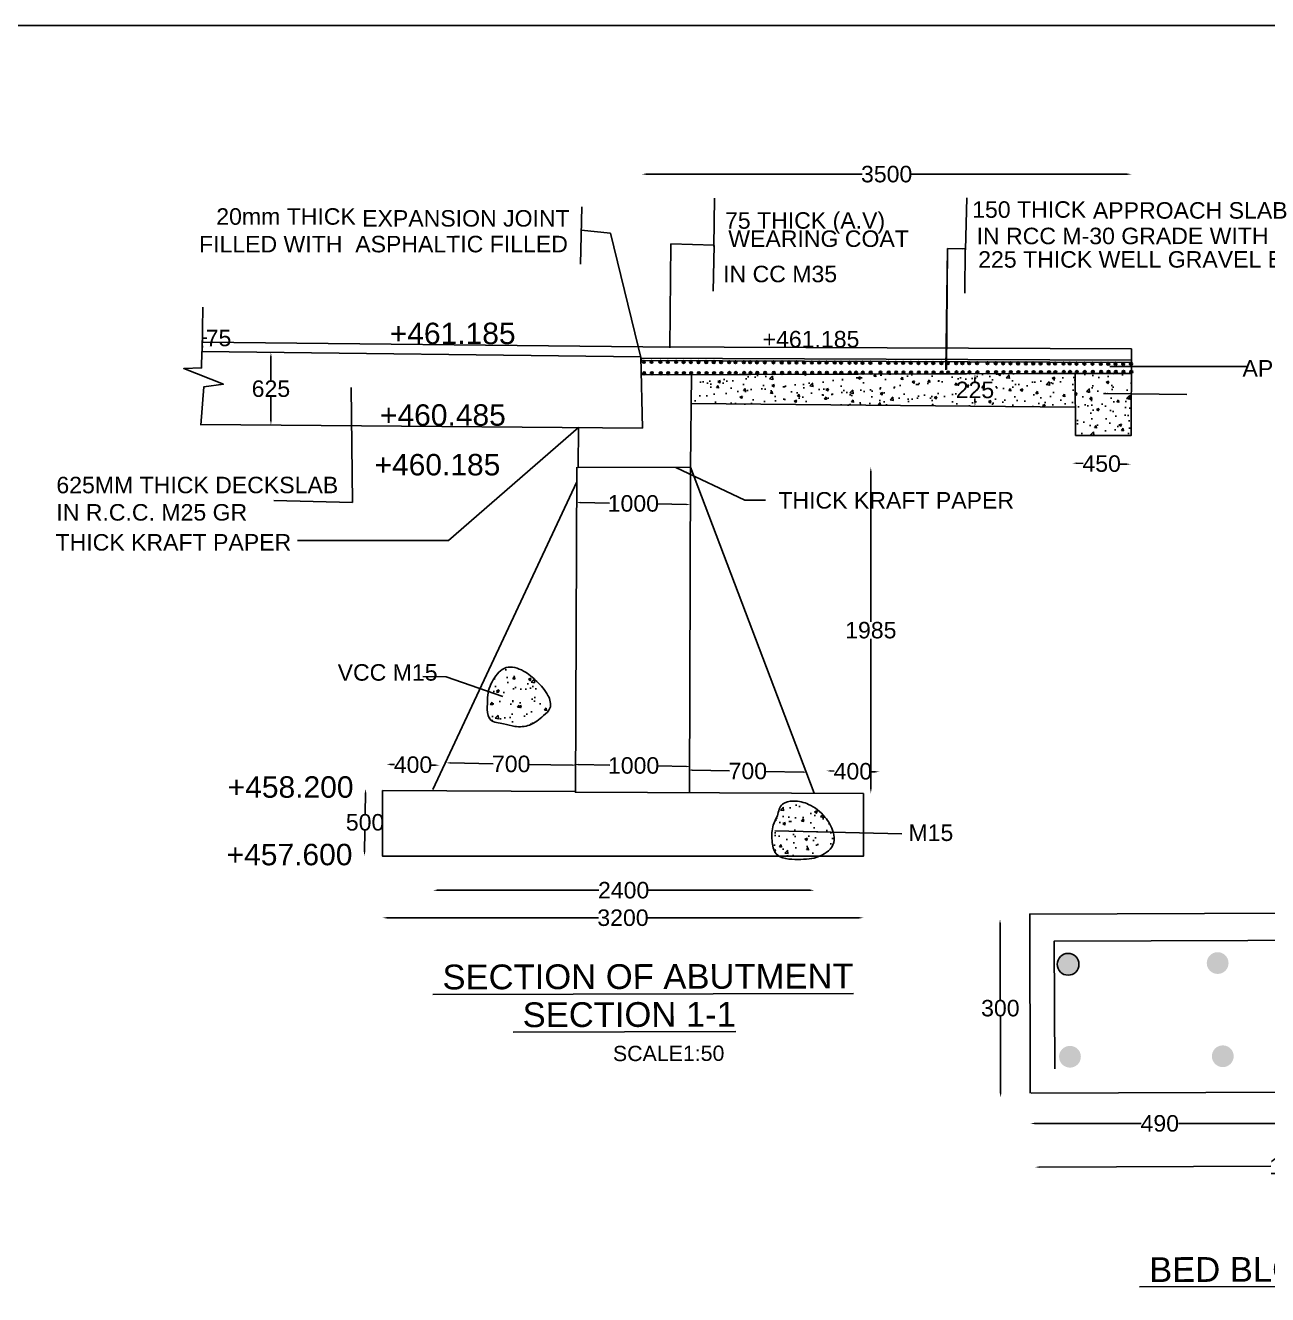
# Model space of a CAD drawing. Header units: inches. Extents: x 297824 to 324792, y -174349 to -157519.
# Drawn here: x 305351 to 312879, y -165212 to -157519 of the extents above; entities that cross this region are included whole.
import ezdxf

# ---------------------------------------------------------------- set-up
doc = ezdxf.new("R2010")
doc.units = ezdxf.units.IN
doc.header["$MEASUREMENT"] = 0
for name, color, linetype in [('BOX & TEXT', 7, 'Continuous'), ('DRAWING', 7, 'Continuous'), ('TEXT', 7, 'Continuous')]:
    doc.layers.add(name, color=color, linetype=linetype)
doc.styles.get("Standard").update_dxf_attribs({"font": 'arial.ttf'})
doc.dimstyles.new('ST100', dxfattribs={"dimtxt": 100, "dimasz": 25, "dimexe": 0, "dimexo": 300, "dimgap": 0.09, "dimtad": 0, "dimtih": 1, "dimtoh": 1, "dimdec": 0, "dimzin": 0, "dimdsep": 46, "dimtxsty": 'Standard', "dimcen": 0, "dimse1": 1, "dimse2": 1, "dimadec": 0, "dimazin": 0, "dimtfac": 1, "dimtdec": 0, "dimtofl": 0, "dimtmove": 0, "dimatfit": 3, "dimfxl": 2000, "dimtolj": 1, "dimtzin": 0, "dimarcsym": 0})

# ---------------------------------------------------------------- blocks, each defined once
blk = doc.blocks.new('*D50')
at = {"layer": 'Defpoints', "color": 0, "ltscale": 0.4, "transparency": 16777216}
for p in [(307539.3, -162005), (307860.7, -162003.3), (307860.6, -162010.8)]:
    blk.add_point(p, dxfattribs=at)
at = {"layer": 'DRAWING', "color": 0, "lineweight": -2, "ltscale": 0.4, "transparency": 16777216}
for p, q in [((307564.4, -161998), (307587.7, -161998.4)), ((307835.7, -162002.9), (307812.5, -162002.5))]:
    blk.add_line(p, q, dxfattribs=at)
at = {"layer": 'DRAWING', "color": 0, "ltscale": 0.4, "transparency": 16777216}
for points in [[(307564.5, -161993.8), (307564.3, -162002.2), (307539.4, -161997.6)], [(307835.8, -161998.7), (307835.6, -162007.1), (307860.7, -162003.3)]]:
    blk.add_solid(points, dxfattribs=at)
at = {"layer": 'DRAWING', "color": 0, "ltscale": 0.4, "transparency": 16777216, "insert": (307700.1, -162000.4), "char_height": 100, "attachment_point": 5}
blk.add_mtext('\\A1;400', dxfattribs=at)
blk = doc.blocks.new('*D51')
at = {"layer": 'Defpoints', "color": 0, "ltscale": 0.4, "transparency": 16777216}
for p in [(310204.8, -162045.1), (310526.1, -162050.9), (310526.2, -162043.4)]:
    blk.add_point(p, dxfattribs=at)
at = {"layer": 'DRAWING', "color": 0, "lineweight": -2, "ltscale": 0.4, "transparency": 16777216}
for p, q in [((310229.9, -162038.1), (310253.1, -162038.5)), ((310501.2, -162043), (310477.9, -162042.5))]:
    blk.add_line(p, q, dxfattribs=at)
at = {"layer": 'DRAWING', "color": 0, "ltscale": 0.4, "transparency": 16777216}
for points in [[(310230, -162033.9), (310229.8, -162042.2), (310204.9, -162037.6)], [(310501.3, -162038.8), (310501.1, -162047.1), (310526.2, -162043.4)]]:
    blk.add_solid(points, dxfattribs=at)
at = {"layer": 'DRAWING', "color": 0, "ltscale": 0.4, "transparency": 16777216, "insert": (310365.5, -162040.5), "char_height": 100, "attachment_point": 5}
blk.add_mtext('\\A1;400', dxfattribs=at)
blk = doc.blocks.new('*D52')
at = {"layer": 'Defpoints', "color": 0, "ltscale": 0.4}
for p in [(307899.6, -162003.1), (308690.4, -162003.1), (308689.7, -162038.5)]:
    blk.add_point(p, dxfattribs=at)
at = {"layer": 'DRAWING', "color": 0, "lineweight": -2, "ltscale": 0.4}
for p, q in [((307924.9, -161989.4), (308185.1, -161994)), ((308665.4, -162002.7), (308405.1, -161998))]:
    blk.add_line(p, q, dxfattribs=at)
at = {"layer": 'DRAWING', "color": 0, "ltscale": 0.4}
for points in [[(307925, -161985.2), (307924.8, -161993.5), (307899.9, -161988.9)], [(308665.4, -161998.5), (308665.3, -162006.9), (308690.4, -162003.1)]]:
    blk.add_solid(points, dxfattribs=at)
at = {"layer": 'DRAWING', "color": 0, "ltscale": 0.4, "insert": (308295.1, -161996), "char_height": 100, "attachment_point": 5}
blk.add_mtext('\\A1;700', dxfattribs=at)
blk = doc.blocks.new('*D53')
at = {"layer": 'Defpoints', "color": 0, "ltscale": 0.4, "transparency": 16777216}
for p in [(308677.6, -161934.8), (309382.7, -161965.2), (309381.9, -162011.6)]:
    blk.add_point(p, dxfattribs=at)
at = {"layer": 'DRAWING', "color": 0, "lineweight": -2, "ltscale": 0.4, "transparency": 16777216}
for p, q in [((308701.5, -161999.3), (308892.4, -162002.8)), ((309356.9, -162011.1), (309181.4, -162008))]:
    blk.add_line(p, q, dxfattribs=at)
at = {"layer": 'DRAWING', "color": 0, "ltscale": 0.4, "transparency": 16777216}
for points in [[(308701.6, -161995.2), (308701.4, -162003.5), (308676.5, -161998.9)], [(309357, -162007), (309356.8, -162015.3), (309381.9, -162011.6)]]:
    blk.add_solid(points, dxfattribs=at)
at = {"layer": 'DRAWING', "color": 0, "ltscale": 0.4, "transparency": 16777216, "insert": (309036.9, -162005.4), "char_height": 100, "attachment_point": 5}
blk.add_mtext('\\A1;1000', dxfattribs=at)
blk = doc.blocks.new('*D54')
at = {"layer": 'Defpoints', "color": 0, "ltscale": 0.4}
for p in [(309368, -161996.8), (310090.4, -162045.3), (310091, -162013.4)]:
    blk.add_point(p, dxfattribs=at)
at = {"layer": 'DRAWING', "color": 0, "lineweight": -2, "ltscale": 0.4}
for p, q in [((309392.3, -162032.7), (309618.9, -162036.8)), ((310065.4, -162044.8), (309838.9, -162040.7))]:
    blk.add_line(p, q, dxfattribs=at)
at = {"layer": 'DRAWING', "color": 0, "ltscale": 0.4}
for points in [[(309392.4, -162028.5), (309392.2, -162036.9), (309367.3, -162032.3)], [(310065.5, -162040.7), (310065.4, -162049), (310090.4, -162045.3)]]:
    blk.add_solid(points, dxfattribs=at)
at = {"layer": 'DRAWING', "color": 0, "ltscale": 0.4, "insert": (309728.9, -162038.8), "char_height": 100, "attachment_point": 5}
blk.add_mtext('\\A1;700', dxfattribs=at)
blk = doc.blocks.new('*D55')
at = {"layer": 'Defpoints', "color": 0, "ltscale": 0.4, "transparency": 16777216}
for p in [(307413.3, -162145.9), (307413.3, -162145.9), (307417.3, -162553.8)]:
    blk.add_point(p, dxfattribs=at)
at = {"layer": 'DRAWING', "color": 0, "lineweight": -2, "ltscale": 0.4, "transparency": 16777216}
for p, q in [((307412.9, -162170.9), (307410.6, -162298.6)), ((307406.4, -162528.6), (307408.7, -162400.9))]:
    blk.add_line(p, q, dxfattribs=at)
at = {"layer": 'DRAWING', "color": 0, "ltscale": 0.4, "transparency": 16777216}
for points in [[(307408.7, -162170.8), (307417, -162171), (307413.3, -162145.9)], [(307402.3, -162528.5), (307410.6, -162528.7), (307406, -162553.6)]]:
    blk.add_solid(points, dxfattribs=at)
at = {"layer": 'DRAWING', "color": 0, "ltscale": 0.4, "transparency": 16777216, "insert": (307409.7, -162349.8), "char_height": 100, "attachment_point": 5}
blk.add_mtext('\\A1;500', dxfattribs=at)
blk = doc.blocks.new('*D56')
at = {"layer": 'Defpoints', "color": 0, "ltscale": 0.4, "transparency": 16777216}
for p in [(308690.1, -160311.4), (309384.2, -160308), (309382.2, -160423.5)]:
    blk.add_point(p, dxfattribs=at)
at = {"layer": 'DRAWING', "color": 0, "lineweight": -2, "ltscale": 0.4, "transparency": 16777216}
for p, q in [((308713.3, -160411.4), (308890.7, -160414.6)), ((309357.2, -160423), (309179.8, -160419.8))]:
    blk.add_line(p, q, dxfattribs=at)
at = {"layer": 'DRAWING', "color": 0, "ltscale": 0.4, "transparency": 16777216}
for points in [[(308713.4, -160407.3), (308713.3, -160415.6), (308688.3, -160411)], [(309357.2, -160418.9), (309357.1, -160427.2), (309382.2, -160423.5)]]:
    blk.add_solid(points, dxfattribs=at)
at = {"layer": 'DRAWING', "color": 0, "ltscale": 0.4, "transparency": 16777216, "insert": (309035.3, -160417.2), "char_height": 100, "attachment_point": 5}
blk.add_mtext('\\A1;1000', dxfattribs=at)
blk = doc.blocks.new('*D57')
at = {"layer": 'Defpoints', "color": 0, "ltscale": 0.4, "transparency": 16777216}
for p in [(311697.2, -160131.6), (312050.4, -160141.1), (312049.8, -160178.9)]:
    blk.add_point(p, dxfattribs=at)
at = {"layer": 'DRAWING', "color": 0, "lineweight": -2, "ltscale": 0.4, "transparency": 16777216}
for p, q in [((311721.5, -160173), (311760.7, -160173.7)), ((312024.8, -160178.5), (311985.5, -160177.8))]:
    blk.add_line(p, q, dxfattribs=at)
at = {"layer": 'DRAWING', "color": 0, "ltscale": 0.4, "transparency": 16777216}
for points in [[(311721.6, -160168.8), (311721.4, -160177.2), (311696.5, -160172.6)], [(312024.8, -160174.3), (312024.7, -160182.6), (312049.8, -160178.9)]]:
    blk.add_solid(points, dxfattribs=at)
at = {"layer": 'DRAWING', "color": 0, "ltscale": 0.4, "transparency": 16777216, "insert": (311873.1, -160175.7), "char_height": 100, "attachment_point": 5}
blk.add_mtext('\\A1;450', dxfattribs=at)
blk = doc.blocks.new('*D58')
at = {"layer": 'Defpoints', "color": 0, "ltscale": 0.4, "transparency": 16777216}
for p in [(306425.1, -159439.4), (306425.1, -159439.4), (306422.8, -159493.6)]:
    blk.add_point(p, dxfattribs=at)
at = {"layer": 'DRAWING', "color": 0, "lineweight": -2, "ltscale": 0.4, "transparency": 16777216}
for p, q in [((306425.1, -159439.4), (306425.1, -159414.4)), ((306425.1, -159414.4), (306450.1, -159414.4)), ((306425.1, -159468.6), (306425.1, -159464.4))]:
    blk.add_line(p, q, dxfattribs=at)
at = {"layer": 'DRAWING', "color": 0, "ltscale": 0.4, "transparency": 16777216}
for points in [[(306420.9, -159464.4), (306429.3, -159464.4), (306425.1, -159439.4)], [(306420.9, -159468.6), (306429.3, -159468.6), (306425.1, -159493.6)]]:
    blk.add_solid(points, dxfattribs=at)
at = {"layer": 'DRAWING', "color": 0, "ltscale": 0.4, "transparency": 16777216, "insert": (306521.8, -159414.4), "char_height": 100, "attachment_point": 5}
blk.add_mtext('\\A1;75', dxfattribs=at)
blk = doc.blocks.new('*D59')
at = {"layer": 'Defpoints', "color": 0, "ltscale": 0.4, "transparency": 16777216}
for p in [(306839.3, -159502), (306869, -159502), (306863.9, -159941.1)]:
    blk.add_point(p, dxfattribs=at)
at = {"layer": 'DRAWING', "color": 0, "lineweight": -2, "ltscale": 0.4, "transparency": 16777216}
for p, q in [((306839.3, -159527), (306839.3, -159670.4)), ((306839.3, -159916.1), (306839.3, -159772.7))]:
    blk.add_line(p, q, dxfattribs=at)
at = {"layer": 'DRAWING', "color": 0, "ltscale": 0.4, "transparency": 16777216}
for points in [[(306835.1, -159527), (306843.5, -159527), (306839.3, -159502)], [(306835.1, -159916.1), (306843.5, -159916.1), (306839.3, -159941.1)]]:
    blk.add_solid(points, dxfattribs=at)
at = {"layer": 'DRAWING', "color": 0, "ltscale": 0.4, "transparency": 16777216, "insert": (306839.3, -159721.5), "char_height": 100, "attachment_point": 5}
blk.add_mtext('\\A1;625', dxfattribs=at)
blk = doc.blocks.new('*D60')
at = {"layer": 'Defpoints', "color": 0, "ltscale": 0.4}
for p in [(309382, -160196.8), (310474.3, -160196.8), (310131.9, -162173.6)]:
    blk.add_point(p, dxfattribs=at)
at = {"layer": 'DRAWING', "color": 0, "lineweight": -2, "ltscale": 0.4}
for p, q in [((310474.3, -160221.8), (310474.3, -161134)), ((310474.3, -162148.6), (310474.3, -161236.3))]:
    blk.add_line(p, q, dxfattribs=at)
at = {"layer": 'DRAWING', "color": 0, "ltscale": 0.4}
for points in [[(310470.2, -160221.8), (310478.5, -160221.8), (310474.3, -160196.8)], [(310470.2, -162148.6), (310478.5, -162148.6), (310474.3, -162173.6)]]:
    blk.add_solid(points, dxfattribs=at)
at = {"layer": 'DRAWING', "color": 0, "ltscale": 0.4, "insert": (310474.3, -161185.2), "char_height": 100, "attachment_point": 5}
blk.add_mtext('\\A1;1985', dxfattribs=at)
blk = doc.blocks.new('*D61')
at = {"layer": 'Defpoints', "color": 0, "ltscale": 0.4}
for p in [(312053.6, -158421.2), (312053.6, -159480.3), (309087, -159557.3)]:
    blk.add_point(p, dxfattribs=at)
at = {"layer": 'DRAWING', "color": 0, "lineweight": -2, "ltscale": 0.4}
for p, q in [((309112, -158421.2), (310421.1, -158421.2)), ((312028.6, -158421.2), (310719.5, -158421.2))]:
    blk.add_line(p, q, dxfattribs=at)
at = {"layer": 'DRAWING', "color": 0, "ltscale": 0.4}
for points in [[(309112, -158417.1), (309112, -158425.4), (309087, -158421.2)], [(312028.6, -158417.1), (312028.6, -158425.4), (312053.6, -158421.2)]]:
    blk.add_solid(points, dxfattribs=at)
at = {"layer": 'DRAWING', "color": 0, "ltscale": 0.4, "insert": (310570.3, -158421.2), "char_height": 100, "attachment_point": 5}
blk.add_mtext('\\A1;3500', dxfattribs=at)
blk = doc.blocks.new('*D62')
at = {"layer": 'Defpoints', "color": 0, "ltscale": 0.4, "transparency": 16777216}
for p in [(311469.3, -164460), (314618.3, -164417.8), (314618.3, -164428.3)]:
    blk.add_point(p, dxfattribs=at)
at = {"layer": 'DRAWING', "color": 0, "lineweight": -2, "ltscale": 0.4, "transparency": 16777216}
for p, q in [((311494.2, -164439), (312899.2, -164434.2)), ((314593.3, -164428.4), (313188.3, -164433.2))]:
    blk.add_line(p, q, dxfattribs=at)
at = {"layer": 'DRAWING', "color": 0, "ltscale": 0.4, "transparency": 16777216}
for points in [[(311494.2, -164434.9), (311494.2, -164443.2), (311469.2, -164439.1)], [(314593.3, -164424.2), (314593.3, -164432.5), (314618.3, -164428.3)]]:
    blk.add_solid(points, dxfattribs=at)
at = {"layer": 'DRAWING', "color": 0, "ltscale": 0.4, "transparency": 16777216, "insert": (313043.8, -164433.7), "char_height": 100, "attachment_point": 5}
blk.add_mtext('\\A1;1000', dxfattribs=at)
blk = doc.blocks.new('*D63')
at = {"layer": 'Defpoints', "color": 0, "ltscale": 0.4, "transparency": 16777216}
for p in [(311257.3, -162936), (311272.8, -162935.9), (311297.3, -164016.5)]:
    blk.add_point(p, dxfattribs=at)
at = {"layer": 'DRAWING', "color": 0, "lineweight": -2, "ltscale": 0.4, "transparency": 16777216}
for p, q in [((311257.4, -162961), (311259, -163425.1)), ((311260.9, -163991.7), (311259.3, -163527.5))]:
    blk.add_line(p, q, dxfattribs=at)
at = {"layer": 'DRAWING', "color": 0, "ltscale": 0.4, "transparency": 16777216}
for points in [[(311261.5, -162960.9), (311253.2, -162961), (311257.3, -162936)], [(311265.1, -163991.7), (311256.8, -163991.7), (311261, -164016.7)]]:
    blk.add_solid(points, dxfattribs=at)
at = {"layer": 'DRAWING', "color": 0, "ltscale": 0.4, "transparency": 16777216, "insert": (311259.2, -163476.3), "char_height": 100, "attachment_point": 5}
blk.add_mtext('\\A1;300', dxfattribs=at)
blk = doc.blocks.new('*D64')
at = {"layer": 'Defpoints', "color": 0, "ltscale": 0.4, "transparency": 16777216}
for p in [(311440.9, -163990.2), (313009.9, -163984.7), (313009.9, -164174.6)]:
    blk.add_point(p, dxfattribs=at)
at = {"layer": 'DRAWING', "color": 0, "lineweight": -2, "ltscale": 0.4, "transparency": 16777216}
for p, q in [((311465.9, -164174.6), (312113, -164174.6)), ((312984.9, -164174.6), (312337.8, -164174.6))]:
    blk.add_line(p, q, dxfattribs=at)
at = {"layer": 'DRAWING', "color": 0, "ltscale": 0.4, "transparency": 16777216}
for points in [[(311465.9, -164170.4), (311465.9, -164178.8), (311440.9, -164174.6)], [(312984.9, -164170.4), (312984.9, -164178.8), (313009.9, -164174.6)]]:
    blk.add_solid(points, dxfattribs=at)
at = {"layer": 'DRAWING', "color": 0, "ltscale": 0.4, "transparency": 16777216, "insert": (312225.4, -164174.6), "char_height": 100, "attachment_point": 5}
blk.add_mtext('\\A1;490', dxfattribs=at)
blk = doc.blocks.new('*D99')
at = {"layer": 'BOX & TEXT', "color": 0, "lineweight": -2, "ltscale": 0.4}
for p, q in [((307846, -162761.3), (308826.4, -162761.3)), ((310106.9, -162761.3), (309126.6, -162761.3))]:
    blk.add_line(p, q, dxfattribs=at)
at = {"layer": 'BOX & TEXT', "color": 0, "ltscale": 0.4}
for points in [[(307846, -162757.1), (307846, -162765.5), (307821, -162761.3)], [(310106.9, -162757.1), (310106.9, -162765.5), (310131.9, -162761.3)]]:
    blk.add_solid(points, dxfattribs=at)
at = {"layer": 'Defpoints', "color": 0, "ltscale": 0.4}
for p in [(307821, -162151.2), (310131.9, -162173.6), (310131.9, -162761.3)]:
    blk.add_point(p, dxfattribs=at)
at = {"layer": 'BOX & TEXT', "color": 0, "ltscale": 0.4, "insert": (308976.5, -162761.3), "char_height": 100, "attachment_point": 5}
blk.add_mtext('\\A1;2400', dxfattribs=at)
blk = doc.blocks.new('*D100')
at = {"layer": 'BOX & TEXT', "color": 0, "lineweight": -2, "ltscale": 0.4}
for p, q in [((307540.6, -162928.2), (308823.3, -162928.2)), ((310404.4, -162928.2), (309121.7, -162928.2))]:
    blk.add_line(p, q, dxfattribs=at)
at = {"layer": 'BOX & TEXT', "color": 0, "ltscale": 0.4}
for points in [[(307540.6, -162924), (307540.6, -162932.3), (307515.6, -162928.2)], [(310404.4, -162924), (310404.4, -162932.3), (310429.4, -162928.2)]]:
    blk.add_solid(points, dxfattribs=at)
at = {"layer": 'Defpoints', "color": 0, "ltscale": 0.4}
for p in [(307515.6, -162555.5), (310429.4, -162555.9), (310429.4, -162928.2)]:
    blk.add_point(p, dxfattribs=at)
at = {"layer": 'BOX & TEXT', "color": 0, "ltscale": 0.4, "insert": (308972.5, -162928.2), "char_height": 100, "attachment_point": 5}
blk.add_mtext('\\A1;3200', dxfattribs=at)
blk = doc.blocks.new('*D101')
at = {"layer": 'BOX & TEXT', "color": 0, "lineweight": -2, "ltscale": 0.4}
for p, q in [((311105.3, -159655.9), (311105.3, -159678.1)), ((311105.3, -159802.6), (311105.3, -159780.4))]:
    blk.add_line(p, q, dxfattribs=at)
at = {"layer": 'BOX & TEXT', "color": 0, "ltscale": 0.4}
for points in [[(311101.2, -159655.9), (311109.5, -159655.9), (311105.3, -159630.9)], [(311101.2, -159802.6), (311109.5, -159802.6), (311105.3, -159827.6)]]:
    blk.add_solid(points, dxfattribs=at)
at = {"layer": 'Defpoints', "color": 0, "ltscale": 0.4}
for p in [(311064.8, -159630.9), (311105.3, -159630.9), (311065.3, -159827.6)]:
    blk.add_point(p, dxfattribs=at)
at = {"layer": 'BOX & TEXT', "color": 0, "ltscale": 0.4, "insert": (311105.3, -159729.2), "char_height": 100, "attachment_point": 5}
blk.add_mtext('\\A1;225', dxfattribs=at)

msp = doc.modelspace()

# ---------------------------------------------------------------- hatches: boundary and pattern name
at = {"layer": 'BOX & TEXT', "ltscale": 0.4}
for points in [[(309107.7, -159558, 0.35353), (309100.9, -159549.6), (309097.4, -159549.6, 0.355897), (309090.5, -159558, 1)], [(309092.5, -159628.1, 0.355552), (309099.4, -159636.5), (309102.9, -159636.5, 0.353875), (309109.7, -159628.1, 1)], [(309154.2, -159558.2, 0.35353), (309147.4, -159549.8), (309143.9, -159549.8, 0.355897), (309137, -159558.2, 1)], [(309156.2, -159628, -0.35353), (309149.4, -159636.4), (309145.9, -159636.4, -0.355897), (309139, -159628, -1)], [(309207.6, -159558.4, 0.35353), (309200.8, -159550), (309197.3, -159550, 0.355897), (309190.4, -159558.4, 1)], [(309209.6, -159627.8, -0.35353), (309202.8, -159636.2), (309199.3, -159636.2, -0.355897), (309192.4, -159627.8, -1)], [(309253, -159558.6, 0.35353), (309246.2, -159550.2), (309242.7, -159550.2, 0.355897), (309235.8, -159558.6, 1)], [(309255, -159627.7, -0.35353), (309248.2, -159636.1), (309244.7, -159636.1, -0.355897), (309237.8, -159627.7, -1)], [(309303.1, -159558.8, 0.35353), (309296.3, -159550.4), (309292.7, -159550.4, 0.355897), (309285.9, -159558.8, 1)], [(309305.1, -159627.5, -0.35353), (309298.3, -159636), (309294.7, -159636, -0.355897), (309287.9, -159627.5, -1)], [(309348.5, -159559, 0.35353), (309341.7, -159550.6), (309338.1, -159550.6, 0.355897), (309331.2, -159559, 1)], [(309350.5, -159627.4, -0.35353), (309343.7, -159635.8), (309340.1, -159635.8, -0.355897), (309333.2, -159627.4, -1)], [(309392.5, -159559.2, 0.35353), (309385.7, -159550.8), (309382.2, -159550.8, 0.355897), (309375.3, -159559.2, 1)], [(309394.5, -159627.3, -0.35353), (309387.7, -159635.7), (309384.2, -159635.7, -0.355897), (309377.3, -159627.3, -1)], [(309438.6, -159559.4, 0.35353), (309431.8, -159551), (309428.2, -159551, 0.355897), (309421.4, -159559.4, 1)], [(309440.6, -159627.1, -0.35353), (309433.8, -159635.6), (309430.2, -159635.6, -0.355897), (309423.4, -159627.1, -1)], [(309486, -159559.6, 0.35353), (309479.2, -159551.2), (309475.6, -159551.2, 0.355897), (309468.8, -159559.6, 1)], [(309488, -159627, -0.35353), (309481.2, -159635.4), (309477.6, -159635.4, -0.355897), (309470.8, -159627, -1)], [(309530.7, -159559.8, 0.35353), (309523.9, -159551.4), (309520.3, -159551.4, 0.355897), (309513.5, -159559.8, 1)], [(309532.7, -159626.9, -0.35353), (309525.9, -159635.3), (309522.3, -159635.3, -0.355897), (309515.5, -159626.8, -1)], [(309575.4, -159560, 0.35353), (309568.6, -159551.6), (309565.1, -159551.6, 0.355897), (309558.2, -159560, 1)], [(309577.4, -159626.7, -0.35353), (309570.6, -159635.1), (309567.1, -159635.2, -0.355897), (309560.2, -159626.7, -1)], [(309624.1, -159560.2, 0.35353), (309617.3, -159551.8), (309613.8, -159551.8, 0.355897), (309606.9, -159560.2, 1)], [(309626.1, -159626.6, -0.35353), (309619.3, -159635), (309615.8, -159635, -0.355897), (309608.9, -159626.6, -1)], [(309662.9, -159560.3, 0.35353), (309656.1, -159551.9), (309652.5, -159551.9, 0.355897), (309645.7, -159560.3, 1)], [(309664.9, -159626.5, -0.35353), (309658.1, -159634.9), (309654.5, -159634.9, -0.355897), (309647.7, -159626.5, -1)], [(309713.6, -159560.6, 0.35353), (309706.8, -159552.1), (309703.2, -159552.1, 0.355897), (309696.4, -159560.6, 1)], [(309715.6, -159626.3, -0.35353), (309708.8, -159634.7), (309705.2, -159634.7, -0.355897), (309698.4, -159626.3, -1)], [(309751.6, -159560.7, 0.35353), (309744.8, -159552.3), (309741.3, -159552.3, 0.355897), (309734.4, -159560.7, 1)], [(309753.6, -159626.2, -0.35353), (309746.8, -159634.6), (309743.3, -159634.6, -0.355897), (309736.4, -159626.2, -1)], [(309793, -159560.9, 0.35353), (309786.2, -159552.5), (309782.7, -159552.5, 0.355897), (309775.8, -159560.9, 1)], [(309795, -159626.1, -0.35353), (309788.2, -159634.5), (309784.7, -159634.5, -0.355897), (309777.8, -159626.1, -1)], [(309840.5, -159561.1, 0.35353), (309833.7, -159552.7), (309830.1, -159552.7, 0.355897), (309823.3, -159561.1, 1)], [(309842.5, -159625.9, -0.35353), (309835.7, -159634.4), (309832.1, -159634.4, -0.355897), (309825.3, -159625.9, -1)], [(309892.9, -159561.3, 0.35353), (309886.1, -159552.9), (309882.5, -159552.9, 0.355897), (309875.7, -159561.3, 1)], [(309894.9, -159625.8, -0.35353), (309888.1, -159634.2), (309884.5, -159634.2, -0.355897), (309877.7, -159625.8, -1)], [(309942.9, -159561.5, 0.35353), (309936.1, -159553.1), (309932.6, -159553.1, 0.355897), (309925.7, -159561.5, 1)], [(309944.9, -159625.6, -0.35353), (309938.1, -159634), (309934.6, -159634.1, -0.355897), (309927.7, -159625.6, -1)], [(309988.3, -159561.7, 0.35353), (309981.5, -159553.3), (309978, -159553.3, 0.355897), (309971.1, -159561.7, 1)], [(309990.3, -159625.5, -0.35353), (309983.5, -159633.9), (309980, -159633.9, -0.355897), (309973.1, -159625.5, -1)], [(310032.4, -159561.9, 0.35353), (310025.6, -159553.5), (310022, -159553.5, 0.355897), (310015.2, -159561.9, 1)], [(310034.4, -159625.4, -0.35353), (310027.6, -159633.8), (310024, -159633.8, -0.355897), (310017.2, -159625.4, -1)], [(310078.4, -159562.1, 0.35353), (310071.6, -159553.7), (310068.1, -159553.7, 0.355897), (310061.2, -159562.1, 1)], [(310080.4, -159625.2, -0.35353), (310073.6, -159633.6), (310070.1, -159633.7, -0.355897), (310063.2, -159625.2, -1)], [(310125.8, -159562.3, 0.35353), (310119, -159553.9), (310115.5, -159553.9, 0.355897), (310108.6, -159562.3, 1)], [(310127.8, -159625.1, -0.35353), (310121, -159633.5), (310117.5, -159633.5, -0.355897), (310110.6, -159625.1, -1)], [(310170.6, -159562.5, 0.35353), (310163.8, -159554.1), (310160.2, -159554.1, 0.355897), (310153.3, -159562.5, 1)], [(310172.6, -159625, -0.35353), (310165.8, -159633.4), (310162.2, -159633.4, -0.355897), (310155.4, -159624.9, -1)], [(310215.3, -159562.7, 0.35353), (310208.5, -159554.3), (310204.9, -159554.2, 0.355897), (310198.1, -159562.7, 1)], [(310217.3, -159624.8, -0.35353), (310210.5, -159633.2), (310206.9, -159633.2, -0.355897), (310200.1, -159624.8, -1)], [(310264, -159562.9, 0.35353), (310257.2, -159554.5), (310253.7, -159554.4, 0.355897), (310246.8, -159562.9, 1)], [(310266, -159624.7, -0.35353), (310259.2, -159633.1), (310255.7, -159633.1, -0.355897), (310248.8, -159624.7, -1)], [(310302.7, -159563, 0.35353), (310295.9, -159554.6), (310292.4, -159554.6, 0.355897), (310285.5, -159563, 1)], [(310304.7, -159624.6, -0.35353), (310297.9, -159633), (310294.4, -159633, -0.355897), (310287.5, -159624.5, -1)], [(310353.5, -159563.3, 0.35353), (310346.7, -159554.8), (310343.1, -159554.8, 0.355897), (310336.2, -159563.3, 1)], [(310355.5, -159624.4, -0.35353), (310348.7, -159632.8), (310345.1, -159632.8, -0.355897), (310338.3, -159624.4, -1)], [(310391.5, -159563.4, 0.35353), (310384.7, -159555), (310381.2, -159555, 0.355897), (310374.3, -159563.4, 1)], [(310393.5, -159624.3, -0.35353), (310386.7, -159632.7), (310383.2, -159632.7, -0.355897), (310376.3, -159624.3, -1)], [(310432.9, -159563.6, 0.35353), (310426.1, -159555.2), (310422.6, -159555.2, 0.355897), (310415.7, -159563.6, 1)], [(310434.9, -159624.2, -0.35353), (310428.1, -159632.6), (310424.6, -159632.6, -0.355897), (310417.7, -159624.2, -1)], [(310480.3, -159563.8, 0.35353), (310473.5, -159555.4), (310470, -159555.4, 0.355897), (310463.1, -159563.8, 1)], [(310482.4, -159624, -0.35353), (310475.5, -159632.4), (310472, -159632.5, -0.355897), (310465.1, -159624, -1)], [(310539.3, -159564, 0.35353), (310532.5, -159555.6), (310528.9, -159555.6, 0.355897), (310522.1, -159564, 1)], [(310541.3, -159623.9, -0.35353), (310534.5, -159632.3), (310530.9, -159632.3, -0.355897), (310524.1, -159623.8, -1)], [(310589.3, -159564.2, 0.35353), (310582.5, -159555.8), (310579, -159555.8, 0.355897), (310572.1, -159564.2, 1)], [(310591.4, -159623.7, -0.35353), (310584.6, -159632.1), (310581, -159632.1, -0.355897), (310574.1, -159623.7, -1)], [(310634.7, -159564.4, 0.35353), (310627.9, -159556), (310624.4, -159556, 0.355897), (310617.5, -159564.4, 1)], [(310636.8, -159623.6, -0.35353), (310629.9, -159632), (310626.4, -159632, -0.355897), (310619.5, -159623.6, -1)], [(310678.8, -159564.6, 0.35353), (310672, -159556.2), (310668.4, -159556.2, 0.355897), (310661.6, -159564.6, 1)], [(310680.8, -159623.4, -0.35353), (310674, -159631.9), (310670.4, -159631.9, -0.355897), (310663.6, -159623.4, -1)], [(310724.8, -159564.8, 0.35353), (310718.1, -159556.4), (310714.5, -159556.4, 0.355897), (310707.6, -159564.8, 1)], [(310726.9, -159623.3, -0.35353), (310720.1, -159631.7), (310716.5, -159631.7, -0.355897), (310709.6, -159623.3, -1)], [(310772.3, -159565, 0.35353), (310765.5, -159556.6), (310761.9, -159556.6, 0.355897), (310755, -159565, 1)], [(310774.3, -159623.2, -0.35353), (310767.5, -159631.6), (310763.9, -159631.6, -0.355897), (310757, -159623.1, -1)], [(310817, -159565.2, 0.35353), (310810.2, -159556.8), (310806.6, -159556.8, 0.355897), (310799.8, -159565.2, 1)], [(310819, -159623, -0.35353), (310812.2, -159631.4), (310808.6, -159631.5, -0.355897), (310801.8, -159623, -1)], [(310861.7, -159565.4, 0.35353), (310854.9, -159557), (310851.4, -159557, 0.355897), (310844.5, -159565.4, 1)], [(310863.7, -159622.9, -0.35353), (310856.9, -159631.3), (310853.4, -159631.3, -0.355897), (310846.5, -159622.9, -1)], [(310910.4, -159565.6, 0.35353), (310903.6, -159557.2), (310900.1, -159557.2, 0.355897), (310893.2, -159565.6, 1)], [(310912.4, -159622.8, -0.35353), (310905.6, -159631.2), (310902.1, -159631.2, -0.355897), (310895.2, -159622.7, -1)], [(310949.2, -159565.8, 0.35353), (310942.4, -159557.3), (310938.8, -159557.3, 0.355897), (310931.9, -159565.8, 1)], [(310951.2, -159622.6, -0.35353), (310944.4, -159631), (310940.8, -159631.1, -0.355897), (310933.9, -159622.6, -1)], [(310999.9, -159566, 0.35353), (310993.1, -159557.6), (310989.5, -159557.5, 0.355897), (310982.7, -159566, 1)], [(311001.9, -159622.5, -0.35353), (310995.1, -159630.9), (310991.5, -159630.9, -0.355897), (310984.7, -159622.5, -1)], [(311037.9, -159566.1, 0.35353), (311031.1, -159557.7), (311027.6, -159557.7, 0.355897), (311020.7, -159566.1, 1)], [(311039.9, -159622.4, -0.35353), (311033.1, -159630.8), (311029.6, -159630.8, -0.355897), (311022.7, -159622.4, -1)], [(311079.3, -159566.3, 0.35353), (311072.5, -159557.9), (311069, -159557.9, 0.355897), (311062.1, -159566.3, 1)], [(311081.3, -159622.3, -0.35353), (311074.5, -159630.7), (311071, -159630.7, -0.355897), (311064.1, -159622.2, -1)], [(311126.8, -159566.5, 0.35353), (311120, -159558.1), (311116.4, -159558.1, 0.355897), (311109.5, -159566.5, 1)], [(311128.8, -159622.1, -0.35353), (311122, -159630.5), (311118.4, -159630.5, -0.355897), (311111.6, -159622.1, -1)], [(311189.6, -159566.8, 0.35353), (311182.8, -159558.4), (311179.2, -159558.3, 0.355897), (311172.4, -159566.8, 1)], [(311191.6, -159621.9, -0.35353), (311184.8, -159630.3), (311181.2, -159630.3, -0.355897), (311174.4, -159621.9, -1)], [(311239.6, -159567, 0.35353), (311232.8, -159558.6), (311229.3, -159558.5, 0.355897), (311222.4, -159567, 1)], [(311241.6, -159621.8, -0.35353), (311234.8, -159630.2), (311231.3, -159630.2, -0.355897), (311224.4, -159621.8, -1)], [(311285, -159567.2, 0.35353), (311278.2, -159558.8), (311274.7, -159558.7, 0.355897), (311267.8, -159567.2, 1)], [(311287, -159621.6, -0.35353), (311280.2, -159630), (311276.7, -159630.1, -0.355897), (311269.8, -159621.6, -1)], [(311329.1, -159567.4, 0.35353), (311322.3, -159558.9), (311318.7, -159558.9, 0.355897), (311311.9, -159567.4, 1)], [(311331.1, -159621.5, -0.35353), (311324.3, -159629.9), (311320.7, -159629.9, -0.355897), (311313.9, -159621.5, -1)], [(311375.1, -159567.5, 0.35353), (311368.3, -159559.1), (311364.8, -159559.1, 0.355897), (311357.9, -159567.5, 1)], [(311377.1, -159621.4, -0.35353), (311370.3, -159629.8), (311366.8, -159629.8, -0.355897), (311359.9, -159621.4, -1)], [(311422.5, -159567.7, 0.35353), (311415.7, -159559.3), (311412.2, -159559.3, 0.355897), (311405.3, -159567.7, 1)], [(311424.6, -159621.2, -0.35353), (311417.7, -159629.6), (311414.2, -159629.6, -0.355897), (311407.3, -159621.2, -1)], [(311467.3, -159567.9, 0.35353), (311460.5, -159559.5), (311456.9, -159559.5, 0.355897), (311450, -159567.9, 1)], [(311469.3, -159621.1, -0.35353), (311462.5, -159629.5), (311458.9, -159629.5, -0.355897), (311452.1, -159621.1, -1)], [(311512, -159568.1, 0.35353), (311505.2, -159559.7), (311501.6, -159559.7, 0.355897), (311494.8, -159568.1, 1)], [(311514, -159621, -0.35353), (311507.2, -159629.4), (311503.7, -159629.4, -0.355897), (311496.8, -159620.9, -1)], [(311560.7, -159568.3, 0.35353), (311553.9, -159559.9), (311550.4, -159559.9, 0.355897), (311543.5, -159568.3, 1)], [(311562.7, -159620.8, -0.35353), (311555.9, -159629.2), (311552.4, -159629.2, -0.355897), (311545.5, -159620.8, -1)], [(311599.4, -159568.5, 0.35353), (311592.6, -159560.1), (311589.1, -159560.1, 0.355897), (311582.2, -159568.5, 1)], [(311601.5, -159620.7, -0.35353), (311594.6, -159629.1), (311591.1, -159629.1, -0.355897), (311584.2, -159620.7, -1)], [(311650.2, -159568.7, 0.35353), (311643.4, -159560.3), (311639.8, -159560.3, 0.355897), (311632.9, -159568.7, 1)], [(311652.2, -159620.6, -0.35353), (311645.4, -159629), (311641.8, -159629, -0.355897), (311635, -159620.5, -1)], [(311688.2, -159568.9, 0.35353), (311681.4, -159560.5), (311677.9, -159560.4, 0.355897), (311671, -159568.9, 1)], [(311690.2, -159620.4, -0.35353), (311683.4, -159628.8), (311679.9, -159628.9, -0.355897), (311673, -159620.4, -1)], [(311729.6, -159569, 0.35353), (311722.8, -159560.6), (311719.3, -159560.6, 0.355897), (311712.4, -159569, 1)], [(311731.6, -159620.3, -0.35353), (311724.8, -159628.7), (311721.3, -159628.7, -0.355897), (311714.4, -159620.3, -1)], [(311777, -159569.2, 0.35353), (311770.2, -159560.8), (311766.7, -159560.8, 0.355897), (311759.8, -159569.2, 1)], [(311779.1, -159620.2, -0.35353), (311772.2, -159628.6), (311768.7, -159628.6, -0.355897), (311761.8, -159620.2, -1)], [(311826.5, -159569.4, 0.35353), (311819.7, -159561), (311816.2, -159561, 0.355897), (311809.3, -159569.4, 1)], [(311828.5, -159620, -0.35353), (311821.7, -159628.4), (311818.2, -159628.4, -0.355897), (311811.3, -159620, -1)], [(311876.6, -159569.7, 0.35353), (311869.8, -159561.2), (311866.2, -159561.2, 0.355897), (311859.4, -159569.7, 1)], [(311878.6, -159619.9, -0.35353), (311871.8, -159628.3), (311868.2, -159628.3, -0.355897), (311861.4, -159619.9, -1)], [(311922, -159569.8, 0.35353), (311915.2, -159561.4), (311911.6, -159561.4, 0.355897), (311904.7, -159569.8, 1)], [(311924, -159619.7, -0.35353), (311917.2, -159628.2), (311913.6, -159628.2, -0.355897), (311906.8, -159619.7, -1)], [(311966, -159570, 0.35353), (311959.2, -159561.6), (311955.7, -159561.6, 0.355897), (311948.8, -159570, 1)], [(311968, -159619.6, -0.35353), (311961.2, -159628), (311957.7, -159628, -0.355897), (311950.8, -159619.6, -1)], [(312012.1, -159570.2, 0.35353), (312005.3, -159561.8), (312001.7, -159561.8, 0.355897), (311994.9, -159570.2, 1)], [(312014.1, -159619.5, -0.35353), (312007.3, -159627.9), (312003.7, -159627.9, -0.355897), (311996.9, -159619.5, -1)], [(312059.5, -159570.4, 0.35353), (312052.7, -159562), (312049.1, -159562, 0.355897), (312042.3, -159570.4, 1)], [(312061.5, -159619.3, -0.35353), (312054.7, -159627.7), (312051.1, -159627.8, -0.355897), (312044.3, -159619.3, -1)]]:
    msp.add_hatch(color=256, dxfattribs=at).paths.add_polyline_path(points)
at = {"layer": 'DRAWING', "ltscale": 0.4}
h = msp.add_hatch(dxfattribs=at)
h.set_pattern_fill('AR-CONC', color=256, scale=22.852859, angle=-1.03132, style=0)
h.set_pattern_definition([(48.9686826, (-1986709.65, 1091780.7), (163.6297865, -17.288616), [17.139644, -188.536084]), (353.9686826, (-1986709.65, 1091780.7), (-28.609543, 172.44028), [13.711715, -150.828867]), (99.4200826, (-1986696.01, 1091779.27), (135.020363, 155.151558), [14.566456, -160.231016]), (45.1528826, (-1986708.83, 1091826.4), (243.174755, -42.209545), [25.709466, -282.804126]), (95.604283, (-1986688.56, 1091822.89), (217.569352, 218.733202), [21.849684, -240.346486]), (350.152883, (-1986708.83, 1091826.4), (217.56918, 218.733372), [20.567573, -226.2433]), (19.9686826, (-1986686.18, 1091814.57), (134.732149, -94.4502586), [17.139644, -188.536084]), (324.9686826, (-1986686.18, 1091814.57), (58.578237, 164.689849), [13.711715, -150.828867]), (70.4200826, (-1986674.95, 1091806.7), (193.310438, 70.239439), [14.566456, -160.231016]), (36.4686826, (-1986709.65, 1091780.707), (4.1477054, 76.0134214), [0, -149.0006385, 0, -153.114153, 0, -151.4001887]), (6.4686826, (-1986709.65, 1091780.71), (61.731491, 89.037675), [0, -87.29792, 0, -145.5727097, 0, -57.703468]), (326.4686826, (-1986760.6, 1091781.624), (121.8811505, -7.3493517), [0, -57.1321467, 0, -178.2522976, 0, -236.5270872]), (316.4686826, (-1986783.45, 1091782.04), (133.66488, 20.4743443), [0, -74.2717907, 0, -118.377808, 0, -167.968511])])
h.paths.add_polyline_path([(311712, -159629), (309388.2, -159635.7), (309386.2, -159811.6), (311713.5, -159833.7)])
h.paths.add_polyline_path([(312053, -159630.4), (311712, -159629), (311714.7, -160004.3), (312051.4, -160005.8)])
h = msp.add_hatch(dxfattribs=at)
h.set_pattern_fill('AR-CONC', color=256, scale=22.852859, angle=-1.03132, style=0)
h.set_pattern_definition([(48.9686826, (-1986708.05, 1092257.26), (163.6297865, -17.288616), [17.139644, -188.536084]), (353.9686826, (-1986708.05, 1092257.26), (-28.609543, 172.44028), [13.711715, -150.828867]), (99.4200826, (-1986694.42, 1092255.82), (135.020363, 155.151558), [14.566456, -160.231016]), (45.1528826, (-1986707.23, 1092302.96), (243.174755, -42.209545), [25.709466, -282.804126]), (95.604283, (-1986686.96, 1092299.44), (217.569352, 218.733202), [21.849684, -240.346486]), (350.152883, (-1986707.23, 1092302.96), (217.56918, 218.733372), [20.567573, -226.2433]), (19.9686826, (-1986684.59, 1092291.12), (134.732149, -94.4502586), [17.139644, -188.536084]), (324.9686826, (-1986684.59, 1092291.12), (58.578237, 164.689849), [13.711715, -150.828867]), (70.4200826, (-1986673.36, 1092283.25), (193.310438, 70.239439), [14.566456, -160.231016]), (36.4686826, (-1986708.05, 1092257.26), (4.1477054, 76.0134214), [0, -149.0006385, 0, -153.114153, 0, -151.4001887]), (6.4686826, (-1986708.05, 1092257.26), (61.731491, 89.037675), [0, -87.29792, 0, -145.5727097, 0, -57.703468]), (326.4686826, (-1986759.006, 1092258.18), (121.8811505, -7.3493517), [0, -57.1321467, 0, -178.2522976, 0, -236.5270872]), (316.4686826, (-1986781.85, 1092258.59), (133.66488, 20.4743443), [0, -74.2717907, 0, -118.377808, 0, -167.968511])])
edge = h.paths.add_edge_path()
edge.add_spline(control_points=[(308149.3, -161666.2), (308150.5, -161642.8), (308151.7, -161618.4), (308152.6, -161556.2), (308178.8, -161485.9), (308257.6, -161390.2), (308374.9, -161426), (308452.5, -161496.3), (308519.2, -161564.3), (308544.9, -161656.8), (308479.3, -161713.1), (308415.8, -161767.9), (308321.4, -161773.6), (308248.7, -161748.4), (308162, -161745.1), (308153.3, -161690.6), (308149.3, -161665.9)], knot_values=[0, 0, 0, 0, 9.224861, 9.632907, 24.481384, 38.483783, 52.586892, 66.031643, 80.235564, 90.583282, 98.266746, 111.748398, 123.556355, 132.72899, 143.333379, 152.145928, 152.145928, 152.145928, 152.145928], degree=3, periodic=0)
edge = h.paths.add_edge_path()
edge.add_spline(control_points=[(310162.8, -162555.5), (310201.1, -162539.6), (310260.8, -162495.1), (310247, -162393.4), (310198.3, -162307.7), (310109.3, -162237.7), (310016.3, -162214.7), (309926.9, -162230.4), (309915, -162281.9), (309908.7, -162309.2), (309899, -162327.9), (309874.7, -162375), (309871.6, -162455), (309885.8, -162530.3), (309912.1, -162551.4), (309919.1, -162555.5)], knot_values=[117.419163, 117.419163, 117.419163, 117.419163, 133.196228, 141.526086, 155.235749, 171.642931, 184.14378, 193.041906, 203.097286, 203.097286, 203.097286, 211.29311, 223.691106, 234.697473, 238.105545, 238.105545, 238.105545, 238.105545], degree=3, periodic=0)
edge.add_line((309919.1, -162555.5), (310162.8, -162555.5))
for points in [[(311603.7, -163210.3, 1), (311735.7, -163209.8, 1)], [(312510, -163202.6, 1), (312642, -163202.2, 1)], [(312541.2, -163767.3, 1), (312673.2, -163766.8, 1)], [(311615.1, -163770.5, 1), (311747.1, -163770, 1)]]:
    msp.add_hatch(color=256, dxfattribs=at).paths.add_polyline_path(points)

# ---------------------------------------------------------------- linework, layer by layer
at = {"layer": 'BOX & TEXT', "ltscale": 0.4}
for points in [[(309081, -159549.5), (312053.3, -159562)], [(309082.9, -159636.6), (312055.3, -159627.7)]]:
    msp.add_lwpolyline(points, dxfattribs=at)
for centre in [(309099.1, -159558), (309101.1, -159628.1), (309145.6, -159558.2), (309147.6, -159628), (309199, -159558.4), (309201, -159627.8), (309244.4, -159558.6), (309246.4, -159627.7), (309294.5, -159558.8), (309296.5, -159627.5), (309339.8, -159559), (309341.9, -159627.4), (309383.9, -159559.2), (309385.9, -159627.3), (309430, -159559.4), (309432, -159627.1), (309477.4, -159559.6), (309479.4, -159627), (309522.1, -159559.8), (309524.1, -159626.9), (309566.8, -159560), (309568.8, -159626.7), (309615.5, -159560.2), (309617.5, -159626.6), (309654.3, -159560.3), (309656.3, -159626.5), (309705, -159560.6), (309707, -159626.3), (309743, -159560.7), (309745, -159626.2), (309784.4, -159560.9), (309786.4, -159626.1), (309831.9, -159561.1), (309833.9, -159625.9), (309884.3, -159561.3), (309886.3, -159625.8), (309934.3, -159561.5), (309936.3, -159625.6), (309979.7, -159561.7), (309981.7, -159625.5), (310023.8, -159561.9), (310025.8, -159625.4), (310069.8, -159562.1), (310071.8, -159625.2), (310117.2, -159562.3), (310119.2, -159625.1), (310162, -159562.5), (310164, -159625), (310206.7, -159562.7), (310208.7, -159624.8), (310255.4, -159562.9), (310257.4, -159624.7), (310294.1, -159563), (310296.1, -159624.6), (310344.8, -159563.3), (310346.9, -159624.4), (310382.9, -159563.4), (310384.9, -159624.3), (310424.3, -159563.6), (310426.3, -159624.2), (310471.7, -159563.8), (310473.7, -159624), (310530.7, -159564), (310532.7, -159623.9), (310580.7, -159564.2), (310582.8, -159623.7), (310626.1, -159564.4), (310628.1, -159623.6), (310670.2, -159564.6), (310672.2, -159623.4), (310716.2, -159564.8), (310718.3, -159623.3), (310763.6, -159565), (310765.7, -159623.2), (310808.4, -159565.2), (310810.4, -159623), (310853.1, -159565.4), (310855.1, -159622.9), (310901.8, -159565.6), (310903.8, -159622.7), (310940.5, -159565.8), (310942.6, -159622.6), (310991.3, -159566), (310993.3, -159622.5), (311029.3, -159566.1), (311031.3, -159622.4), (311070.7, -159566.3), (311072.7, -159622.2), (311118.1, -159566.5), (311120.2, -159622.1), (311181, -159566.8), (311183, -159621.9), (311231, -159567), (311233, -159621.8), (311276.4, -159567.2), (311278.4, -159621.6), (311320.5, -159567.4), (311322.5, -159621.5), (311366.5, -159567.5), (311368.5, -159621.4), (311413.9, -159567.7), (311415.9, -159621.2), (311458.7, -159567.9), (311460.7, -159621.1), (311503.4, -159568.1), (311505.4, -159621), (311552.1, -159568.3), (311554.1, -159620.8), (311590.8, -159568.5), (311592.8, -159620.7), (311641.5, -159568.7), (311643.6, -159620.5), (311679.6, -159568.9), (311681.6, -159620.4), (311721, -159569), (311723, -159620.3), (311768.4, -159569.2), (311770.4, -159620.2), (311817.9, -159569.4), (311819.9, -159620), (311868, -159569.7), (311870, -159619.9), (311913.4, -159569.8), (311915.4, -159619.7), (311957.4, -159570), (311959.4, -159619.6), (312003.5, -159570.2), (312005.5, -159619.5), (312050.9, -159570.4), (312052.9, -159619.3)]:
    msp.add_circle(centre, 8.61, dxfattribs=at)
at = {"layer": 'DRAWING', "ltscale": 0.4}
msp.add_lwpolyline([(297824.2, -157519.2), (324223.9, -157519.2), (324223.9, -174349.4), (297824.2, -174349.4)], close=True, dxfattribs=at)
for points in [[(308714.7, -158966.9), (308723.8, -158618.5)], [(311047.6, -158879.6), (311055.6, -158565.4)], [(310928, -159605.9), (310939.8, -158872), (311028.2, -158872.9), (311047, -158871.8), (311043.9, -159143.2)]]:
    msp.add_lwpolyline(points, dxfattribs=at)
at = {"layer": 'DRAWING'}
for points in [[(306422.8, -159493.6), (306427.6, -159227.8)], [(306425.1, -159439.4), (309091.9, -159468.4), (312053.6, -159480.3)], [(306414.8, -159937.3), (309090.3, -159959.8), (309080.5, -159527.8), (306420.9, -159496.7), (306419.1, -159595.3), (306311.2, -159599.8), (306551, -159693.9), (306433.4, -159709), (306414.7, -159941.7)], [(309080.6, -159536.1), (312053.3, -159548.6)], [(312053.6, -159480.3), (312051.4, -160005.8), (311714.7, -160004.3), (311712, -159629), (312053, -159630.4)], [(309388.2, -159635.7), (309382, -160196.8), (308700.9, -160198.5), (308703, -159956.6)], [(311712, -159629), (309082.9, -159636.6)], [(309386.2, -159811.6), (311713.5, -159833.7)], [(308693.6, -160196.8), (308684.4, -162162.1), (307516.3, -162156.8), (307515.6, -162555.5), (310429.4, -162555.4), (310429.5, -162175)], [(309375.3, -162170.1), (309382, -160196.8)], [(309382, -160196.8), (310131.9, -162173.6)], [(307821, -162151.2), (308693.2, -160286.5)], [(310429.5, -162175), (308684.4, -162166.8), (308684.4, -162162.1)], [(311446.7, -163990.1), (314619, -163979.2), (314615.2, -162894.8), (311437.1, -162905.8), (311440.9, -163990.2)]]:
    msp.add_lwpolyline(points, dxfattribs=at)
at = {"layer": 'DRAWING', "ltscale": 0.4}
msp.add_lwpolyline([(311588.5, -163842.8), (311585.9, -163068.9), (314520.4, -163058.8), (314522.9, -163801.5), (314523.1, -163832.7), (313029.4, -163837.8, -0.414214), (313009.4, -163817.9), (313006.8, -163084, -0.414214), (313026.8, -163063.9), (313127.4, -163063.6, -0.414214), (313147.4, -163083.5), (313150, -163837.4)], format="xyb", dxfattribs=at)
msp.add_circle((311669.7, -163210), 66, dxfattribs=at)
for points in [[(308149.3, -161665.9), (308171.5, -161729.3), (308248.9, -161752.5), (308317.1, -161767.7), (308406.7, -161760), (308491.8, -161702.4), (308529.9, -161658), (308518.1, -161580.1), (308450.4, -161495.7), (308369.8, -161432.5), (308264.3, -161412), (308186.8, -161485.2), (308152.1, -161592.9), (308152.1, -161596), (308149.3, -161666.2)], [(309908.7, -162309.2), (309939.4, -162239.1), (310004.6, -162220.6), (310097.7, -162240.9), (310196.6, -162317.3), (310246.1, -162409.3), (310249.9, -162472.6), (310162.8, -162555.5), (310032.8, -162574.1), (309900.7, -162540.3), (309875.6, -162460.3), (309883.2, -162366.2), (309908.7, -162309.2)]]:
    msp.add_spline(points, degree=3, dxfattribs=at)

# ---------------------------------------------------------------- texts
at = {"layer": 'DRAWING', "color": 7}
for s, height, p in [(' 150 THICK', 100, (311049.6, -158685.4)), (' APPROACH SLAB', 100, (311781.1, -158690.9)), ('  20mm THICK', 100, (306430.3, -158727.6)), (' EXPANSION JOINT', 100, (307353.4, -158739)), (' 75 THICK (A.V)', 100, (309552, -158751.8)), (' WEARING COAT', 100, (309572, -158862.1)), (' IN RCC M-30 GRADE WITH', 100, (311076.3, -158845.6)), (' FILLED WITH  ASPHALTIC FILLED', 100, (306364.6, -158895.2)), (' 225 THICK WELL GRAVEL BASE AT OMC', 100, (311086.1, -158987.8)), (' IN CC M35', 100, (309540.6, -159076)), (' +461.185', 130, (307508.9, -159451.2)), (' +461.185', 100, (309779.8, -159471.1)), ('APPROACH SLAB', 100, (312726.5, -159647.8)), (' +460.485', 130, (307449.7, -159946)), (' +460.185', 130, (307416.4, -160246.9)), ('625MM THICK DECKSLAB', 100, (305539.2, -160355.2)), (' THICK KRAFT PAPER', 100, (309875.3, -160448)), (' IN R.C.C. M25 GR', 100, (305500.2, -160520.9)), ('THICK KRAFT PAPER', 100, (305534.1, -160702.5)), (' VCC M15', 100, (307204.7, -161491)), ('+458.200', 130, (306577.3, -162200.5)), ('M15', 100, (310702.4, -162462.6)), ('+457.600', 130, (306570.8, -162609.9))]:
    msp.add_text(s, height=height, rotation=0.01749, dxfattribs=at).set_placement(p)
at = {"layer": 'TEXT'}
for s, height, p in [('%%U SECTION OF ABUTMENT', 150, (307820.7, -163362.2)), ('%%U SECTION 1-1', 150, (308306.4, -163591.1)), (' SCALE1:50', 92.53, (308875.8, -163797)), ('%%U BED BLOCK ON PIER', 150, (312102.9, -165135.6))]:
    msp.add_text(s, height=height, rotation=0.1412, dxfattribs=at).set_placement(p)

# ---------------------------------------------------------------- dimensions: what is measured, and where the dimension line sits
at = {"layer": 'BOX & TEXT', "ltscale": 0.4}
dim = msp.add_linear_dim(base=(311105.3, -159630.9), p1=(311065.3, -159827.6), p2=(311064.8, -159630.9), angle=90, text='225', dimstyle='ST100', dxfattribs=at)
dim.commit()
dim.dimension.update_dxf_attribs({"geometry": '*D101', "text_midpoint": (311105.3, -159729.2)})
for base, p1, p2, text, picture, middle in [((310131.9, -162761.3), (307821, -162151.2), (310131.9, -162173.6), '2400', '*D99', (308976.5, -162761.3)), ((310429.4, -162928.2), (307515.6, -162555.5), (310429.4, -162555.9), '3200', '*D100', (308972.5, -162928.2))]:
    dim = msp.add_linear_dim(base=base, p1=p1, p2=p2, text=text, dimstyle='ST100', dxfattribs=at)
    dim.commit()
    dim.dimension.update_dxf_attribs({"geometry": picture, "text_midpoint": middle})
at = {"layer": 'DRAWING', "ltscale": 0.4}
for base, p1, p2, text, picture, middle in [((312053.6, -158421.2), (309087, -159557.3), (312053.6, -159480.3), '3500', '*D61', (310570.3, -158421.2)), ((313009.9, -164174.6), (311440.9, -163990.2), (313009.9, -163984.7), '490', '*D64', (312225.4, -164174.6))]:
    dim = msp.add_linear_dim(base=base, p1=p1, p2=p2, text=text, dimstyle='ST100', dxfattribs=at)
    dim.commit()
    dim.dimension.update_dxf_attribs({"geometry": picture, "text_midpoint": middle})
for base, p1, p2, angle, text, picture, middle in [((306425.1, -159439.4), (306422.8, -159493.6), (306425.1, -159439.4), 90, '75', '*D58', (306521.8, -159414.4)), ((306839.3, -159502), (306863.9, -159941.1), (306869, -159502), 90, '625', '*D59', (306839.3, -159721.5)), ((312049.8, -160178.9), (311697.2, -160131.6), (312050.4, -160141.1), 358.96868, '450', '*D57', (311873.1, -160175.7)), ((310474.3, -160196.8), (310131.9, -162173.6), (309382, -160196.8), 90, '1985', '*D60', (310474.3, -161185.2)), ((309382.2, -160423.5), (308690.1, -160311.4), (309384.2, -160308), 358.96868, '1000', '*D56', (309035.3, -160417.2)), ((308690.4, -162003.1), (307899.6, -162003.1), (308689.7, -162038.5), 358.96868, '700', '*D52', (308295.1, -161996)), ((307860.7, -162003.3), (307539.3, -162005), (307860.6, -162010.8), 358.96868, '400', '*D50', (307700.1, -162000.4)), ((310090.4, -162045.3), (309368, -161996.8), (310091, -162013.4), 358.96868, '700', '*D54', (309728.9, -162038.8)), ((310526.2, -162043.4), (310204.8, -162045.1), (310526.1, -162050.9), 358.96868, '400', '*D51', (310365.5, -162040.5)), ((307413.3, -162145.9), (307417.3, -162553.8), (307413.3, -162145.9), 88.96868, '500', '*D55', (307409.7, -162349.8)), ((311257.3, -162936), (311297.3, -164016.5), (311272.8, -162935.9), 90.1975, '300', '*D63', (311259.2, -163476.3)), ((314618.3, -164428.3), (311469.3, -164460), (314618.3, -164417.8), 0.1975, '1000', '*D62', (313043.8, -164433.7))]:
    dim = msp.add_linear_dim(base=base, p1=p1, p2=p2, angle=angle, text=text, dimstyle='ST100', dxfattribs=at)
    dim.commit()
    dim.dimension.update_dxf_attribs({"geometry": picture, "text_midpoint": middle})
dim = msp.add_linear_dim(base=(309381.9, -162011.6), p1=(308677.6, -161934.8), p2=(309382.7, -161965.2), angle=358.96868, text='1000', dimstyle='ST100', dxfattribs=at)
dim.commit()
dim.dimension.update_dxf_attribs({"geometry": '*D53', "text_midpoint": (309036.9, -162005.4), "dimtype": 160})

# ---------------------------------------------------------------- leaders
for points in [[(309522.5, -158859.8), (309527.8, -158565.9)], [(309087, -159557.3), (308896.1, -158779.2), (308720.1, -158761.1)], [(309256.7, -159473.4), (309261.6, -158844.1), (309525.9, -158851.5)], [(309525, -158852.8), (309520, -159130.4)], [(310933.4, -159604.8), (310939.8, -158872), (311047, -158873.3)], [(311922, -159587), (312749.8, -159587)], [(307326.1, -159713.3), (307333.2, -160411), (306856, -160398.5)], [(311883.5, -159749.6), (312388.9, -159755.9)], [(308703, -159956.6), (307915.6, -160640.3), (307000.5, -160640.3)], [(309293.8, -160199.6), (309711.7, -160397.4), (309836.6, -160396.5)], [(308244.5, -161585.9), (307900.9, -161468.6), (307760.3, -161466)], [(309892.5, -162400.7), (310662.7, -162419.4)]]:
    msp.add_leader(points, dimstyle='ST100', override={"dimgap": 0.09, "dimtad": 0}, dxfattribs=at)

doc.saveas('drawing.dxf')
